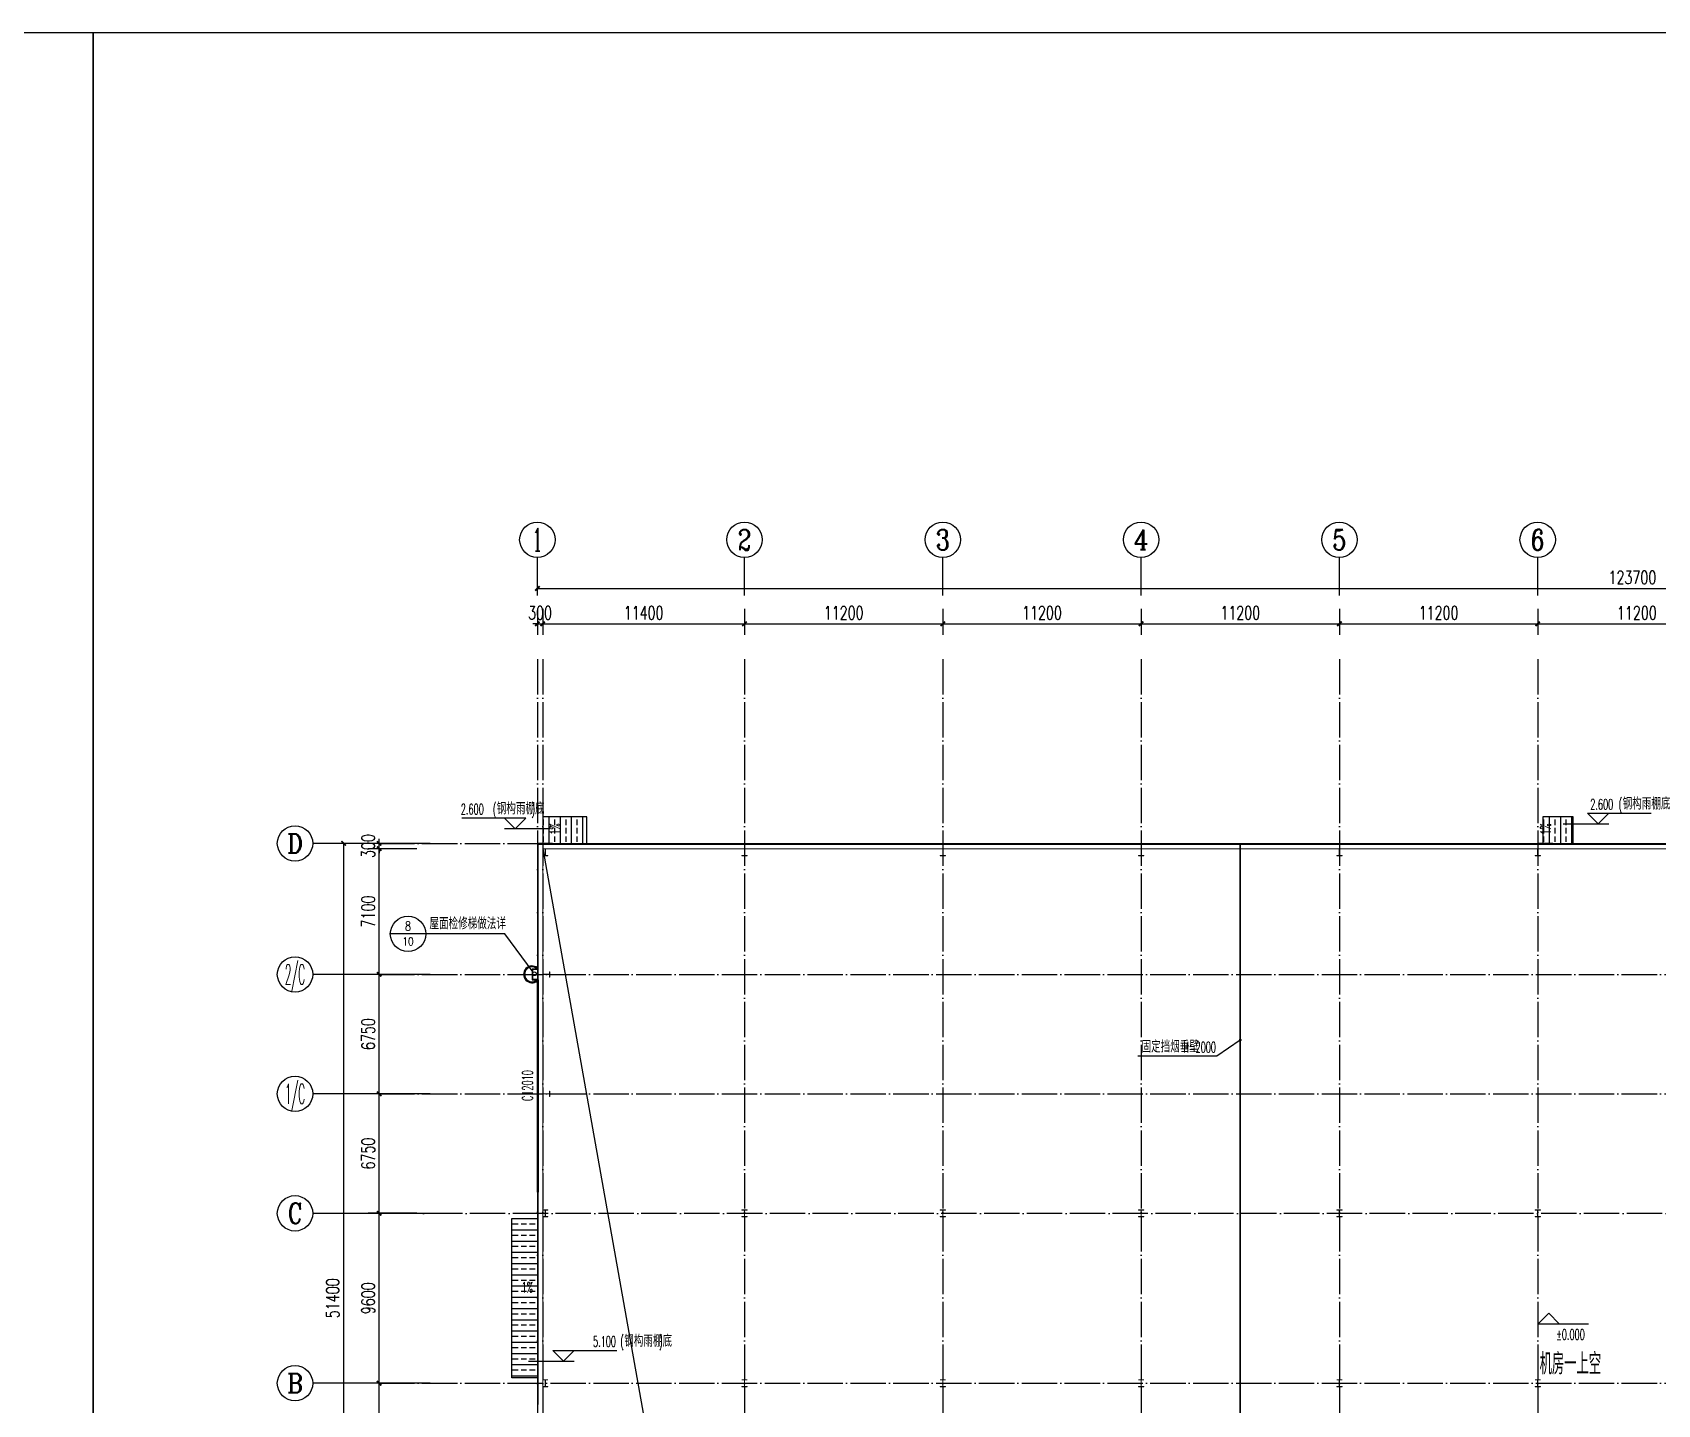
# Model space of a CAD drawing. Extents: x 758840 to 1108724, y -102573 to 143521.
# Drawn here: x 930357 to 1022141, y 66011 to 143521 of the extents above; entities that cross this region are included whole.
import ezdxf
from ezdxf.enums import TextEntityAlignment as Align

# ---------------------------------------------------------------- set-up
doc = ezdxf.new("R2010")
doc.units = 0
doc.header["$LTSCALE"] = 1000
doc.header["$MEASUREMENT"] = 0
for name, pattern in [('CONTINOUS', [0]), ('DASH', [0.35, 0.25, -0.1]), ('DOTE', [2.42, 2, -0.2, 0.02, -0.2])]:
    doc.linetypes.add(name, pattern=pattern)
for name, color, linetype in [('A-楼梯，台阶，坡道', 2, 'Continuous'), ('AXIS', 3, 'Continuous'), ('AXIS_TEXT', 7, 'Continuous'), ('DIM_ELEV', 3, 'Continuous'), ('DIM_IDEN', 3, 'Continuous'), ('DIM_LEAD', 3, 'Continuous'), ('DIM_SYMB', 3, 'Continuous'), ('DOTE', 8, 'DOTE'), ('HANDRAIL', 3, 'Continuous'), ('PUB_HATCH', 8, 'Continuous'), ('PUB_TEXT', 7, 'Continuous'), ('ROOF', 211, 'Continuous'), ('WALL', 6, 'Continuous'), ('WALL-MOVE', 6, 'Continuous'), ('WINDOW', 3, 'Continuous'), ('WINDOW_TEXT', 7, 'Continuous')]:
    doc.layers.add(name, color=color, linetype=linetype)
doc.layers.add('细实线', color=3, linetype='Continuous', lineweight=5)
doc.layers.add('钢柱', color=51, linetype='Continuous', lineweight=13)
doc.styles.add('_TCH_AXIS', font='COMPLEX', dxfattribs={"bigfont": 'GBCBIG'})
doc.styles.add('_TCH_DIM', font='SIMPLEX.shx', dxfattribs={"width": 0.8, "bigfont": 'GBCBIG.shx'})
doc.styles.add('_TCH_DIM_T3', font='SIMPLEX', dxfattribs={"width": 0.705882, "bigfont": 'GBCBIG'})
doc.styles.add('_TCH_LABEL', font='COMPLEX', dxfattribs={"bigfont": 'GBCBIG'})
doc.styles.add('_TCH_WINDOW', font='SIMPLEX.shx', dxfattribs={"width": 0.8, "height": 3.5, "bigfont": 'GBCBIG.shx'})
doc.styles.add('COMPLEX', font='COMPLEX')
doc.dimstyles.new('_TCH_ARCH&&250', dxfattribs={"dimtxt": 743.75, "dimasz": 250, "dimexe": 625, "dimexo": 750, "dimgap": 250, "dimtad": 1, "dimdec": 0, "dimzin": 0, "dimdsep": 46, "dimtxsty": '_TCH_DIM_T3', "dimblk": 'ARCHTICK', "dimcen": 0.09, "dimclrt": 7, "dimazin": 2, "dimtfac": 1, "dimtdec": 0, "dimtix": 1, "dimtmove": 2, "dimatfit": 3, "dimfxl": 1, "dimtolj": 1, "dimtzin": 0, "dimarcsym": 0})

# ---------------------------------------------------------------- blocks, each defined once
blk = doc.blocks.new('_ArchTick')
at = {"color": 0, "linetype": 'ByBlock', "const_width": 0.4}
blk.add_lwpolyline([(-0.5, -0.5), (0.5, 0.5)], dxfattribs=at)
blk = doc.blocks.new('*D590')
at = {"layer": 'AXIS', "color": 0, "lineweight": -2, "transparency": 16777216}
for p, q in [((952074, 97711), (949310, 97711)), ((952074, 97411), (949310, 97411)), ((949935, 97711), (949935, 97961)), ((949935, 97411), (949935, 97711)), ((949935, 97411), (949935, 97161))]:
    blk.add_line(p, q, dxfattribs=at)
at = {"layer": 'Defpoints', "color": 0, "transparency": 16777216}
for p in [(949935, 97711), (952824, 97711), (952824, 97411)]:
    blk.add_point(p, dxfattribs=at)
at = {"layer": 'AXIS', "color": 0, "lineweight": -2, "transparency": 16777216, "xscale": 250, "yscale": 250, "zscale": 250}
for p, rotation in [((949935, 97711), 270), ((949935, 97411), 90)]:
    blk.add_blockref('_ArchTick', p, dxfattribs=dict(at, rotation=rotation))
at = {"layer": 'AXIS', "color": 7, "transparency": 16777216, "insert": (949313, 97561), "char_height": 743.8, "attachment_point": 5, "rotation": 90, "style": '_TCH_DIM_T3'}
blk.add_mtext('\\A1;300', dxfattribs=at)
blk = doc.blocks.new('*D591')
at = {"layer": 'AXIS', "color": 0, "lineweight": -2, "transparency": 16777216}
for p, q in [((952074, 97411), (949310, 97411)), ((949935, 90311), (949935, 97411)), ((952074, 90311), (949310, 90311))]:
    blk.add_line(p, q, dxfattribs=at)
at = {"layer": 'Defpoints', "color": 0, "transparency": 16777216}
for p in [(949935, 97411), (952824, 97411), (952824, 90311)]:
    blk.add_point(p, dxfattribs=at)
at = {"layer": 'AXIS', "color": 0, "lineweight": -2, "transparency": 16777216, "xscale": 250, "yscale": 250, "zscale": 250}
for p, rotation in [((949935, 97411), 90), ((949935, 90311), 270)]:
    blk.add_blockref('_ArchTick', p, dxfattribs=dict(at, rotation=rotation))
at = {"layer": 'AXIS', "color": 7, "transparency": 16777216, "insert": (949313, 93861), "char_height": 743.8, "attachment_point": 5, "rotation": 90, "style": '_TCH_DIM_T3'}
blk.add_mtext('\\A1;7100', dxfattribs=at)
blk = doc.blocks.new('*D592')
at = {"layer": 'AXIS', "color": 0, "lineweight": -2, "transparency": 16777216}
for p, q in [((952074, 90311), (949310, 90311)), ((949935, 83561), (949935, 90311)), ((952074, 83561), (949310, 83561))]:
    blk.add_line(p, q, dxfattribs=at)
at = {"layer": 'Defpoints', "color": 0, "transparency": 16777216}
for p in [(949935, 90311), (952824, 90311), (952824, 83561)]:
    blk.add_point(p, dxfattribs=at)
at = {"layer": 'AXIS', "color": 0, "lineweight": -2, "transparency": 16777216, "xscale": 250, "yscale": 250, "zscale": 250}
for p, rotation in [((949935, 90311), 90), ((949935, 83561), 270)]:
    blk.add_blockref('_ArchTick', p, dxfattribs=dict(at, rotation=rotation))
at = {"layer": 'AXIS', "color": 7, "transparency": 16777216, "insert": (949313, 86936), "char_height": 743.8, "attachment_point": 5, "rotation": 90, "style": '_TCH_DIM_T3'}
blk.add_mtext('\\A1;6750', dxfattribs=at)
blk = doc.blocks.new('*D593')
at = {"layer": 'AXIS', "color": 0, "lineweight": -2, "transparency": 16777216}
for p, q in [((952074, 83561), (949310, 83561)), ((949935, 76811), (949935, 83561)), ((952074, 76811), (949310, 76811))]:
    blk.add_line(p, q, dxfattribs=at)
at = {"layer": 'Defpoints', "color": 0, "transparency": 16777216}
for p in [(949935, 83561), (952824, 83561), (952824, 76811)]:
    blk.add_point(p, dxfattribs=at)
at = {"layer": 'AXIS', "color": 0, "lineweight": -2, "transparency": 16777216, "xscale": 250, "yscale": 250, "zscale": 250}
for p, rotation in [((949935, 83561), 90), ((949935, 76811), 270)]:
    blk.add_blockref('_ArchTick', p, dxfattribs=dict(at, rotation=rotation))
at = {"layer": 'AXIS', "color": 7, "transparency": 16777216, "insert": (949313, 80186), "char_height": 743.8, "attachment_point": 5, "rotation": 90, "style": '_TCH_DIM_T3'}
blk.add_mtext('\\A1;6750', dxfattribs=at)
blk = doc.blocks.new('*D594')
at = {"layer": 'AXIS', "color": 0, "lineweight": -2, "transparency": 16777216}
for p, q in [((952074, 76811), (949310, 76811)), ((949935, 67211), (949935, 76811)), ((952074, 67211), (949310, 67211))]:
    blk.add_line(p, q, dxfattribs=at)
at = {"layer": 'Defpoints', "color": 0, "transparency": 16777216}
for p in [(949935, 76811), (952824, 76811), (952824, 67211)]:
    blk.add_point(p, dxfattribs=at)
at = {"layer": 'AXIS', "color": 0, "lineweight": -2, "transparency": 16777216, "xscale": 250, "yscale": 250, "zscale": 250}
for p, rotation in [((949935, 76811), 90), ((949935, 67211), 270)]:
    blk.add_blockref('_ArchTick', p, dxfattribs=dict(at, rotation=rotation))
at = {"layer": 'AXIS', "color": 7, "transparency": 16777216, "insert": (949313, 72011), "char_height": 743.8, "attachment_point": 5, "rotation": 90, "style": '_TCH_DIM_T3'}
blk.add_mtext('\\A1;9600', dxfattribs=at)
blk = doc.blocks.new('*D595')
at = {"layer": 'AXIS', "color": 0, "lineweight": -2, "transparency": 16777216}
for p, q in [((952074, 67211), (949310, 67211)), ((949935, 60461), (949935, 67211)), ((952074, 60461), (949310, 60461))]:
    blk.add_line(p, q, dxfattribs=at)
at = {"layer": 'Defpoints', "color": 0, "transparency": 16777216}
for p in [(949935, 67211), (952824, 67211), (952824, 60461)]:
    blk.add_point(p, dxfattribs=at)
at = {"layer": 'AXIS', "color": 0, "lineweight": -2, "transparency": 16777216, "xscale": 250, "yscale": 250, "zscale": 250}
for p, rotation in [((949935, 67211), 90), ((949935, 60461), 270)]:
    blk.add_blockref('_ArchTick', p, dxfattribs=dict(at, rotation=rotation))
at = {"layer": 'AXIS', "color": 7, "transparency": 16777216, "insert": (949313, 63836), "char_height": 743.8, "attachment_point": 5, "rotation": 90, "style": '_TCH_DIM_T3'}
blk.add_mtext('\\A1;6750', dxfattribs=at)
blk = doc.blocks.new('*D599')
at = {"layer": 'AXIS', "color": 0, "lineweight": -2, "transparency": 16777216}
for p, q in [((952074, 97711), (947310, 97711)), ((947935, 46311), (947935, 97711)), ((952074, 46311), (947310, 46311))]:
    blk.add_line(p, q, dxfattribs=at)
at = {"layer": 'Defpoints', "color": 0, "transparency": 16777216}
for p in [(947935, 97711), (952824, 97711), (952824, 46311)]:
    blk.add_point(p, dxfattribs=at)
at = {"layer": 'AXIS', "color": 0, "lineweight": -2, "transparency": 16777216, "xscale": 250, "yscale": 250, "zscale": 250}
for p, rotation in [((947935, 97711), 90), ((947935, 46311), 270)]:
    blk.add_blockref('_ArchTick', p, dxfattribs=dict(at, rotation=rotation))
at = {"layer": 'AXIS', "color": 7, "transparency": 16777216, "insert": (947313, 72011), "char_height": 743.8, "attachment_point": 5, "rotation": 90, "style": '_TCH_DIM_T3'}
blk.add_mtext('\\A1;51400', dxfattribs=at)
blk = doc.blocks.new('*D600')
at = {"layer": 'AXIS', "color": 0, "lineweight": -2, "transparency": 16777216}
for p, q in [((958874, 110961), (958874, 109490)), ((959174, 110961), (959174, 109490)), ((958874, 110115), (958624, 110115)), ((958874, 110115), (959174, 110115)), ((959174, 110115), (959424, 110115))]:
    blk.add_line(p, q, dxfattribs=at)
at = {"layer": 'Defpoints', "color": 0, "transparency": 16777216}
for p in [(958874, 111711), (959174, 111711), (959174, 110115)]:
    blk.add_point(p, dxfattribs=at)
at = {"layer": 'AXIS', "color": 0, "lineweight": -2, "transparency": 16777216, "xscale": 250, "yscale": 250, "zscale": 250}
blk.add_blockref('_ArchTick', (958874, 110115), dxfattribs=at)
at = {"layer": 'AXIS', "color": 0, "lineweight": -2, "transparency": 16777216, "xscale": 250, "yscale": 250, "zscale": 250, "rotation": 180}
blk.add_blockref('_ArchTick', (959174, 110115), dxfattribs=at)
at = {"layer": 'AXIS', "color": 7, "transparency": 16777216, "insert": (959024, 110737), "char_height": 743.8, "attachment_point": 5, "style": '_TCH_DIM_T3'}
blk.add_mtext('\\A1;300', dxfattribs=at)
blk = doc.blocks.new('*D601')
at = {"layer": 'AXIS', "color": 0, "lineweight": -2, "transparency": 16777216}
for p, q in [((959174, 110961), (959174, 109490)), ((970574, 110961), (970574, 109490)), ((959174, 110115), (970574, 110115))]:
    blk.add_line(p, q, dxfattribs=at)
at = {"layer": 'Defpoints', "color": 0, "transparency": 16777216}
for p in [(959174, 111711), (970574, 111711), (970574, 110115)]:
    blk.add_point(p, dxfattribs=at)
at = {"layer": 'AXIS', "color": 0, "lineweight": -2, "transparency": 16777216, "xscale": 250, "yscale": 250, "zscale": 250, "rotation": 180}
blk.add_blockref('_ArchTick', (959174, 110115), dxfattribs=at)
at = {"layer": 'AXIS', "color": 0, "lineweight": -2, "transparency": 16777216, "xscale": 250, "yscale": 250, "zscale": 250}
blk.add_blockref('_ArchTick', (970574, 110115), dxfattribs=at)
at = {"layer": 'AXIS', "color": 7, "transparency": 16777216, "insert": (964874, 110737), "char_height": 743.8, "attachment_point": 5, "style": '_TCH_DIM_T3'}
blk.add_mtext('\\A1;11400', dxfattribs=at)
blk = doc.blocks.new('*D602')
at = {"layer": 'AXIS', "color": 0, "lineweight": -2, "transparency": 16777216}
for p, q in [((970574, 110961), (970574, 109490)), ((981774, 110961), (981774, 109490)), ((970574, 110115), (981774, 110115))]:
    blk.add_line(p, q, dxfattribs=at)
at = {"layer": 'Defpoints', "color": 0, "transparency": 16777216}
for p in [(970574, 111711), (981774, 111711), (981774, 110115)]:
    blk.add_point(p, dxfattribs=at)
at = {"layer": 'AXIS', "color": 0, "lineweight": -2, "transparency": 16777216, "xscale": 250, "yscale": 250, "zscale": 250, "rotation": 180}
blk.add_blockref('_ArchTick', (970574, 110115), dxfattribs=at)
at = {"layer": 'AXIS', "color": 0, "lineweight": -2, "transparency": 16777216, "xscale": 250, "yscale": 250, "zscale": 250}
blk.add_blockref('_ArchTick', (981774, 110115), dxfattribs=at)
at = {"layer": 'AXIS', "color": 7, "transparency": 16777216, "insert": (976174, 110737), "char_height": 743.8, "attachment_point": 5, "style": '_TCH_DIM_T3'}
blk.add_mtext('\\A1;11200', dxfattribs=at)
blk = doc.blocks.new('*D603')
at = {"layer": 'AXIS', "color": 0, "lineweight": -2, "transparency": 16777216}
for p, q in [((981774, 110961), (981774, 109490)), ((992974, 110961), (992974, 109490)), ((981774, 110115), (992974, 110115))]:
    blk.add_line(p, q, dxfattribs=at)
at = {"layer": 'Defpoints', "color": 0, "transparency": 16777216}
for p in [(981774, 111711), (992974, 111711), (992974, 110115)]:
    blk.add_point(p, dxfattribs=at)
at = {"layer": 'AXIS', "color": 0, "lineweight": -2, "transparency": 16777216, "xscale": 250, "yscale": 250, "zscale": 250, "rotation": 180}
blk.add_blockref('_ArchTick', (981774, 110115), dxfattribs=at)
at = {"layer": 'AXIS', "color": 0, "lineweight": -2, "transparency": 16777216, "xscale": 250, "yscale": 250, "zscale": 250}
blk.add_blockref('_ArchTick', (992974, 110115), dxfattribs=at)
at = {"layer": 'AXIS', "color": 7, "transparency": 16777216, "insert": (987374, 110737), "char_height": 743.8, "attachment_point": 5, "style": '_TCH_DIM_T3'}
blk.add_mtext('\\A1;11200', dxfattribs=at)
blk = doc.blocks.new('*D604')
at = {"layer": 'AXIS', "color": 0, "lineweight": -2, "transparency": 16777216}
for p, q in [((992974, 110961), (992974, 109490)), ((1004174, 110961), (1004174, 109490)), ((992974, 110115), (1004174, 110115))]:
    blk.add_line(p, q, dxfattribs=at)
at = {"layer": 'Defpoints', "color": 0, "transparency": 16777216}
for p in [(992974, 111711), (1004174, 111711), (1004174, 110115)]:
    blk.add_point(p, dxfattribs=at)
at = {"layer": 'AXIS', "color": 0, "lineweight": -2, "transparency": 16777216, "xscale": 250, "yscale": 250, "zscale": 250, "rotation": 180}
blk.add_blockref('_ArchTick', (992974, 110115), dxfattribs=at)
at = {"layer": 'AXIS', "color": 0, "lineweight": -2, "transparency": 16777216, "xscale": 250, "yscale": 250, "zscale": 250}
blk.add_blockref('_ArchTick', (1004174, 110115), dxfattribs=at)
at = {"layer": 'AXIS', "color": 7, "transparency": 16777216, "insert": (998574, 110737), "char_height": 743.8, "attachment_point": 5, "style": '_TCH_DIM_T3'}
blk.add_mtext('\\A1;11200', dxfattribs=at)
blk = doc.blocks.new('*D605')
at = {"layer": 'AXIS', "color": 0, "lineweight": -2, "transparency": 16777216}
for p, q in [((1004174, 110961), (1004174, 109490)), ((1015374, 110961), (1015374, 109490)), ((1004174, 110115), (1015374, 110115))]:
    blk.add_line(p, q, dxfattribs=at)
at = {"layer": 'Defpoints', "color": 0, "transparency": 16777216}
for p in [(1004174, 111711), (1015374, 111711), (1015374, 110115)]:
    blk.add_point(p, dxfattribs=at)
at = {"layer": 'AXIS', "color": 0, "lineweight": -2, "transparency": 16777216, "xscale": 250, "yscale": 250, "zscale": 250, "rotation": 180}
blk.add_blockref('_ArchTick', (1004174, 110115), dxfattribs=at)
at = {"layer": 'AXIS', "color": 0, "lineweight": -2, "transparency": 16777216, "xscale": 250, "yscale": 250, "zscale": 250}
blk.add_blockref('_ArchTick', (1015374, 110115), dxfattribs=at)
at = {"layer": 'AXIS', "color": 7, "transparency": 16777216, "insert": (1009774, 110737), "char_height": 743.8, "attachment_point": 5, "style": '_TCH_DIM_T3'}
blk.add_mtext('\\A1;11200', dxfattribs=at)
blk = doc.blocks.new('*D606')
at = {"layer": 'AXIS', "color": 0, "lineweight": -2, "transparency": 16777216}
for p, q in [((1015374, 110961), (1015374, 109490)), ((1026574, 110961), (1026574, 109490)), ((1015374, 110115), (1026574, 110115))]:
    blk.add_line(p, q, dxfattribs=at)
at = {"layer": 'Defpoints', "color": 0, "transparency": 16777216}
for p in [(1015374, 111711), (1026574, 111711), (1026574, 110115)]:
    blk.add_point(p, dxfattribs=at)
at = {"layer": 'AXIS', "color": 0, "lineweight": -2, "transparency": 16777216, "xscale": 250, "yscale": 250, "zscale": 250, "rotation": 180}
blk.add_blockref('_ArchTick', (1015374, 110115), dxfattribs=at)
at = {"layer": 'AXIS', "color": 0, "lineweight": -2, "transparency": 16777216, "xscale": 250, "yscale": 250, "zscale": 250}
blk.add_blockref('_ArchTick', (1026574, 110115), dxfattribs=at)
at = {"layer": 'AXIS', "color": 7, "transparency": 16777216, "insert": (1020974, 110737), "char_height": 743.8, "attachment_point": 5, "style": '_TCH_DIM_T3'}
blk.add_mtext('\\A1;11200', dxfattribs=at)
blk = doc.blocks.new('*D612')
at = {"layer": 'AXIS', "color": 0, "lineweight": -2, "transparency": 16777216}
for p, q in [((958874, 112461), (958874, 112740)), ((958874, 112115), (1082574, 112115)), ((1082574, 112461), (1082574, 112740))]:
    blk.add_line(p, q, dxfattribs=at)
at = {"layer": 'Defpoints', "color": 0, "transparency": 16777216}
for p in [(1082574, 112115), (958874, 111711), (1082574, 111711)]:
    blk.add_point(p, dxfattribs=at)
at = {"layer": 'AXIS', "color": 0, "lineweight": -2, "transparency": 16777216, "xscale": 250, "yscale": 250, "zscale": 250, "rotation": 180}
blk.add_blockref('_ArchTick', (958874, 112115), dxfattribs=at)
at = {"layer": 'AXIS', "color": 0, "lineweight": -2, "transparency": 16777216, "xscale": 250, "yscale": 250, "zscale": 250}
blk.add_blockref('_ArchTick', (1082574, 112115), dxfattribs=at)
at = {"layer": 'AXIS', "color": 7, "transparency": 16777216, "insert": (1020724, 112737), "char_height": 743.8, "attachment_point": 5, "style": '_TCH_DIM_T3'}
blk.add_mtext('\\A1;123700', dxfattribs=at)
blk = doc.blocks.new('_AXISO')
blk.add_circle((0, 0), 0.5)
at = {"layer": 'AXIS_TEXT', "style": 'COMPLEX', "width": 1.041667}
blk.add_attdef('A', text='', height=0.56, dxfattribs=at).set_placement((-0.25, -0.28), (0.25, -0.28), align=Align.FIT)
blk = doc.blocks.new('$WINLIB2D$00000001')
at = {"color": 0}
for points in [[(-0.5, 0.5), (-0.5, -0.5)], [(-0.5, 0.5), (0.5, 0.5)], [(0.5, -0.5), (0.5, 0.5)], [(0.5, 0.1667), (-0.5, 0.1667)], [(0.5, -0.1667), (-0.5, -0.1667)], [(-0.5, -0.5), (0.5, -0.5)]]:
    blk.add_lwpolyline(points, dxfattribs=at)

msp = doc.modelspace()

# ---------------------------------------------------------------- hatches: boundary and pattern name
at = {"layer": 'PUB_HATCH', "ltscale": 5}
h = msp.add_hatch(dxfattribs=at)
h.set_pattern_fill('ANSI33', color=256, scale=200, angle=45)
h.set_pattern_definition([(90, (188012.96, 308926), (-635, 6e-14), []), (90, (188330.46, 309243.5), (-635, 6e-14), [317.5, -158.75])])
h.paths.add_polyline_path([(959173.53, 99210.69), (959173.53, 97710.69), (961673.53, 97710.69), (961673.53, 99210.69)])
h = msp.add_hatch(dxfattribs=at)
h.set_pattern_fill('ANSI33', color=256, scale=200, angle=45)
h.set_pattern_definition([(90, (244512.96, 308926), (-635, 6e-14), []), (90, (244830.46, 309243.5), (-635, 6e-14), [317.5, -158.75])])
h.paths.add_polyline_path([(1017373.53, 97710.69), (1015673.53, 97710.69), (1015673.53, 99210.69), (1017373.53, 99210.69)])
h = msp.add_hatch(dxfattribs=at)
h.set_pattern_fill('ANSI33', color=256, scale=200, angle=135)
h.set_pattern_definition([(180, (188012.96, 308926), (-6e-14, -635), []), (180, (187695.46, 309243.5), (-6e-14, -635), [317.5, -158.75])])
h.paths.add_polyline_path([(957423.53, 67510.69), (958873.53, 67510.69), (958873.53, 76510.69), (957423.53, 76510.69)])

# ---------------------------------------------------------------- linework, layer by layer
at = {"ltscale": 5}
for points in [[(758839.58, 143520.74), (933781.96, 143520.74), (933781.96, 9712.17), (758839.58, 9712.17)], [(933781.96, 143520.74), (1108724.34, 143520.74), (1108724.34, 9712.17), (933781.96, 9712.17)]]:
    msp.add_lwpolyline(points, close=True, dxfattribs=at)
at = {"layer": 'A-楼梯，台阶，坡道', "color": 2}
for points in [[(958873.53, 90610.69), (958573.53, 90610.69), (958573.53, 90010.69), (958873.53, 90010.69)], [(958873.53, 90580.69), (958603.53, 90580.69), (958603.53, 90040.69), (958873.53, 90040.69)]]:
    msp.add_lwpolyline(points, dxfattribs=at)
for radius, start, end in [(474.26, 50.7608265, 309.2391735), (424.26, 45, 315)]:
    msp.add_arc((958573.53, 90310.69), radius, start, end, dxfattribs=at)
at = {"layer": 'AXIS'}
for p, q in [((958873.53, 111710.69), (958873.53, 113865.11)), ((970573.53, 111710.69), (970573.53, 113865.11)), ((981773.53, 111710.69), (981773.53, 113865.11)), ((992973.53, 111710.69), (992973.53, 113865.11)), ((1004173.53, 111710.69), (1004173.53, 113865.11)), ((1015373.53, 111710.69), (1015373.53, 113865.11)), ((952823.53, 97710.69), (946185.18, 97710.69)), ((952823.53, 90310.69), (946185.18, 90310.69)), ((952823.53, 83560.69), (946185.18, 83560.69)), ((952823.53, 76810.69), (946185.18, 76810.69)), ((952823.53, 67210.69), (946185.18, 67210.69))]:
    msp.add_line(p, q, dxfattribs=at)
msp.add_lwpolyline([(959173.53, 97396.69), (966544.91, 55991.24), (1071411.54, 46610.69)], dxfattribs=at)
at = {"layer": 'DIM_ELEV'}
for p, q in [((958217.72, 99135.6), (954610.47, 99135.6)), ((957617.72, 98535.6), (957017.72, 99135.6)), ((957617.72, 98535.6), (958217.72, 99135.6)), ((1018784.55, 98811.9), (1018184.55, 99411.9)), ((1018184.55, 99411.9), (1021791.8, 99411.9)), ((1018784.55, 98811.9), (1019384.55, 99411.9)), ((959593.43, 98535.6), (957017.72, 98535.6)), ((1016808.85, 98811.9), (1019384.55, 98811.9)), ((1015996.08, 71175.55), (1015396.08, 70575.55)), ((1015996.08, 71175.55), (1016596.08, 70575.55)), ((1015396.08, 70575.55), (1018240.88, 70575.55)), ((960351.44, 68459.53), (959751.44, 69059.53)), ((959751.44, 69059.53), (963358.69, 69059.53)), ((960351.44, 68459.53), (960951.44, 69059.53)), ((958375.73, 68459.53), (960951.44, 68459.53))]:
    msp.add_line(p, q, dxfattribs=at)
at = {"layer": 'DIM_IDEN'}
for p, q in [((952568.04, 92595.86), (950568.04, 92595.86)), ((957043.46, 92595.86), (952568.04, 92595.86)), ((958640.15, 90431.18), (957043.46, 92595.86))]:
    msp.add_line(p, q, dxfattribs=at)
for centre, radius in [((951568.04, 92595.86), 1000), ((958703.46, 90345.36), 106.65)]:
    msp.add_circle(centre, radius, dxfattribs=at)
at = {"layer": 'DIM_LEAD', "linetype": 'CONTINOUS'}
for p, q in [((998573.53, 86599.42), (997252.03, 85685.46)), ((997252.03, 85685.46), (992790.21, 85685.46))]:
    msp.add_line(p, q, dxfattribs=at)
at = {"layer": 'DIM_LEAD', "linetype": 'CONTINOUS', "const_width": 80}
msp.add_lwpolyline([(998606.43, 86622.17, 1), (998540.64, 86576.67, 1)], format="xyb", close=True, dxfattribs=at)
at = {"layer": 'DIM_SYMB'}
for points in [[(960373.53, 97791.54, 0, 0, 0), (960373.53, 98573.2, 160, 0, 0), (960373.53, 99173.2, 0, 0, 0)], [(1016328.1, 97791.54, 0, 0, 0), (1016328.1, 98573.2, 160, 0, 0), (1016328.1, 99173.2, 0, 0, 0)], [(958766.66, 72125.56, 0, 0, 0), (958341.65, 72125.56, 160, 0, 0), (957741.65, 72125.56, 0, 0, 0)]]:
    msp.add_lwpolyline(points, format="xyseb", dxfattribs=at)
at = {"layer": 'DOTE'}
for p, q in [((958873.53, 108115.11), (958873.53, 37310.69)), ((959173.53, 108115.11), (959173.53, 37310.69)), ((970573.53, 108115.11), (970573.53, 37310.69)), ((981773.53, 108115.11), (981773.53, 37310.69)), ((992973.53, 108115.11), (992973.53, 37310.69)), ((1004173.53, 108115.11), (1004173.53, 37310.69)), ((1015373.53, 108115.11), (1015373.53, 37310.69)), ((949935.18, 97710.69), (1082773.53, 97710.69)), ((949935.18, 90310.69), (1092581.4, 90310.69)), ((949935.18, 83560.69), (1092581.4, 83560.69)), ((1092581.4, 76810.69), (949935.18, 76810.69)), ((949935.18, 67210.69), (1092581.4, 67210.69))]:
    msp.add_line(p, q, dxfattribs=at)
at = {"layer": 'HANDRAIL'}
for p, q in [((958903.53, 97710.69), (958963.53, 97710.69)), ((961783.53, 97710.69), (961843.53, 97710.69)), ((1015403.53, 97710.69), (1015463.53, 97710.69)), ((1017483.53, 97710.69), (1017543.53, 97710.69))]:
    msp.add_line(p, q, dxfattribs=at)
at = {"layer": 'ROOF'}
for points in [[(961673.53, 97710.69), (961673.53, 99210.69), (959173.53, 99210.69), (959173.53, 97710.69)], [(1017373.53, 97710.69), (1017373.53, 99210.69), (1015673.53, 99210.69), (1015673.53, 97710.69)], [(958873.53, 67510.69), (957423.53, 67510.69), (957423.53, 76510.69), (958873.53, 76510.69)]]:
    msp.add_lwpolyline(points, dxfattribs=at)
at = {"layer": 'WALL'}
for p, q in [((959723.53, 97710.69), (958873.53, 97710.69)), ((958873.53, 97710.69), (1071373.53, 97710.69)), ((958873.53, 97710.69), (958873.53, 97660.69)), ((958873.53, 97660.69), (1071373.53, 97660.69)), ((1016223.53, 97710.69), (1015373.53, 97710.69))]:
    msp.add_line(p, q, dxfattribs=at)
at = {"layer": 'WALL-MOVE'}
for p, q in [((958873.53, 97660.69), (958873.53, 90010.69)), ((958923.53, 90010.69), (958923.53, 97660.69)), ((958873.53, 90010.69), (958923.53, 90010.69)), ((958873.53, 78010.69), (958873.53, 66010.69)), ((958923.53, 78010.69), (958873.53, 78010.69)), ((958923.53, 66010.69), (958923.53, 78010.69)), ((958873.53, 66010.69), (958923.53, 66010.69))]:
    msp.add_line(p, q, dxfattribs=at)
at = {"layer": '细实线', "ltscale": 5}
for points in [[(959173.53, 76810.69), (959173.53, 97410.69), (1071411.54, 97410.69)], [(1071411.54, 97410.69), (959173.53, 97410.69), (959173.53, 46610.69), (1071411.54, 46610.69)]]:
    msp.add_lwpolyline(points, dxfattribs=at)
at = {"layer": '细实线', "linetype": 'DASH', "ltscale": 3, "const_width": 100}
msp.add_lwpolyline([(998573.53, 46360.69), (998573.53, 97660.69)], dxfattribs=at)
at = {"layer": '钢柱'}
for points in [[(959328.53, 97024.69), (959473.53, 97024.69), (959473.53, 97010.69), (959173.53, 97010.69), (959173.53, 97024.69), (959318.53, 97024.69), (959318.53, 97396.69), (959173.53, 97396.69), (959173.53, 97410.69), (959473.53, 97410.69), (959473.53, 97396.69), (959328.53, 97396.69), (959328.53, 97024.69)], [(970578.54, 97024.69), (970723.54, 97024.69), (970723.54, 97010.69), (970423.54, 97010.69), (970423.54, 97024.69), (970568.54, 97024.69), (970568.54, 97396.69), (970423.54, 97396.69), (970423.54, 97410.69), (970723.54, 97410.69), (970723.54, 97396.69), (970578.54, 97396.69), (970578.54, 97024.69)], [(981778.54, 97024.69), (981923.54, 97024.69), (981923.54, 97010.69), (981623.54, 97010.69), (981623.54, 97024.69), (981768.54, 97024.69), (981768.54, 97396.69), (981623.54, 97396.69), (981623.54, 97410.69), (981923.54, 97410.69), (981923.54, 97396.69), (981778.54, 97396.69), (981778.54, 97024.69)], [(992978.54, 97024.69), (993123.54, 97024.69), (993123.54, 97010.69), (992823.54, 97010.69), (992823.54, 97024.69), (992968.54, 97024.69), (992968.54, 97396.69), (992823.54, 97396.69), (992823.54, 97410.69), (993123.54, 97410.69), (993123.54, 97396.69), (992978.54, 97396.69), (992978.54, 97024.69)], [(1004178.54, 97024.69), (1004323.54, 97024.69), (1004323.54, 97010.69), (1004023.54, 97010.69), (1004023.54, 97024.69), (1004168.54, 97024.69), (1004168.54, 97396.69), (1004023.54, 97396.69), (1004023.54, 97410.69), (1004323.54, 97410.69), (1004323.54, 97396.69), (1004178.54, 97396.69), (1004178.54, 97024.69)], [(1015378.54, 97024.69), (1015523.54, 97024.69), (1015523.54, 97010.69), (1015223.54, 97010.69), (1015223.54, 97024.69), (1015368.54, 97024.69), (1015368.54, 97396.69), (1015223.54, 97396.69), (1015223.54, 97410.69), (1015523.54, 97410.69), (1015523.54, 97396.69), (1015378.54, 97396.69), (1015378.54, 97024.69)], [(959559.54, 90315.69), (959559.54, 90460.69), (959573.54, 90460.69), (959573.54, 90160.69), (959559.54, 90160.69), (959559.54, 90305.69), (959187.54, 90305.69), (959187.54, 90160.69), (959173.54, 90160.69), (959173.54, 90460.69), (959187.54, 90460.69), (959187.54, 90315.69), (959559.54, 90315.69)], [(959559.54, 83565.69), (959559.54, 83710.69), (959573.54, 83710.69), (959573.54, 83410.69), (959559.54, 83410.69), (959559.54, 83555.69), (959187.54, 83555.69), (959187.54, 83410.69), (959173.54, 83410.69), (959173.54, 83710.69), (959187.54, 83710.69), (959187.54, 83565.69), (959559.54, 83565.69)], [(959328.53, 76624.69), (959473.53, 76624.69), (959473.53, 76610.69), (959173.53, 76610.69), (959173.53, 76624.69), (959318.53, 76624.69), (959318.53, 76996.69), (959173.53, 76996.69), (959173.53, 77010.69), (959473.53, 77010.69), (959473.53, 76996.69), (959328.53, 76996.69), (959328.53, 76624.69)], [(970578.54, 76624.69), (970723.54, 76624.69), (970723.54, 76610.69), (970423.54, 76610.69), (970423.54, 76624.69), (970568.54, 76624.69), (970568.54, 76996.69), (970423.54, 76996.69), (970423.54, 77010.69), (970723.54, 77010.69), (970723.54, 76996.69), (970578.54, 76996.69), (970578.54, 76624.69)], [(981778.54, 76624.69), (981923.54, 76624.69), (981923.54, 76610.69), (981623.54, 76610.69), (981623.54, 76624.69), (981768.54, 76624.69), (981768.54, 76996.69), (981623.54, 76996.69), (981623.54, 77010.69), (981923.54, 77010.69), (981923.54, 76996.69), (981778.54, 76996.69), (981778.54, 76624.69)], [(992978.54, 76624.69), (993123.54, 76624.69), (993123.54, 76610.69), (992823.54, 76610.69), (992823.54, 76624.69), (992968.54, 76624.69), (992968.54, 76996.69), (992823.54, 76996.69), (992823.54, 77010.69), (993123.54, 77010.69), (993123.54, 76996.69), (992978.54, 76996.69), (992978.54, 76624.69)], [(1004178.54, 76624.69), (1004323.54, 76624.69), (1004323.54, 76610.69), (1004023.54, 76610.69), (1004023.54, 76624.69), (1004168.54, 76624.69), (1004168.54, 76996.69), (1004023.54, 76996.69), (1004023.54, 77010.69), (1004323.54, 77010.69), (1004323.54, 76996.69), (1004178.54, 76996.69), (1004178.54, 76624.69)], [(1015378.54, 76624.69), (1015523.54, 76624.69), (1015523.54, 76610.69), (1015223.54, 76610.69), (1015223.54, 76624.69), (1015368.54, 76624.69), (1015368.54, 76996.69), (1015223.54, 76996.69), (1015223.54, 77010.69), (1015523.54, 77010.69), (1015523.54, 76996.69), (1015378.54, 76996.69), (1015378.54, 76624.69)], [(959328.53, 67024.69), (959473.53, 67024.69), (959473.53, 67010.69), (959173.53, 67010.69), (959173.53, 67024.69), (959318.53, 67024.69), (959318.53, 67396.69), (959173.53, 67396.69), (959173.53, 67410.69), (959473.53, 67410.69), (959473.53, 67396.69), (959328.53, 67396.69), (959328.53, 67024.69)], [(970578.54, 67024.69), (970723.54, 67024.69), (970723.54, 67010.69), (970423.54, 67010.69), (970423.54, 67024.69), (970568.54, 67024.69), (970568.54, 67396.69), (970423.54, 67396.69), (970423.54, 67410.69), (970723.54, 67410.69), (970723.54, 67396.69), (970578.54, 67396.69), (970578.54, 67024.69)], [(981778.54, 67024.69), (981923.54, 67024.69), (981923.54, 67010.69), (981623.54, 67010.69), (981623.54, 67024.69), (981768.54, 67024.69), (981768.54, 67396.69), (981623.54, 67396.69), (981623.54, 67410.69), (981923.54, 67410.69), (981923.54, 67396.69), (981778.54, 67396.69), (981778.54, 67024.69)], [(992978.54, 67024.69), (993123.54, 67024.69), (993123.54, 67010.69), (992823.54, 67010.69), (992823.54, 67024.69), (992968.54, 67024.69), (992968.54, 67396.69), (992823.54, 67396.69), (992823.54, 67410.69), (993123.54, 67410.69), (993123.54, 67396.69), (992978.54, 67396.69), (992978.54, 67024.69)], [(1004178.54, 67024.69), (1004323.54, 67024.69), (1004323.54, 67010.69), (1004023.54, 67010.69), (1004023.54, 67024.69), (1004168.54, 67024.69), (1004168.54, 67396.69), (1004023.54, 67396.69), (1004023.54, 67410.69), (1004323.54, 67410.69), (1004323.54, 67396.69), (1004178.54, 67396.69), (1004178.54, 67024.69)], [(1015378.54, 67024.69), (1015523.54, 67024.69), (1015523.54, 67010.69), (1015223.54, 67010.69), (1015223.54, 67024.69), (1015368.54, 67024.69), (1015368.54, 67396.69), (1015223.54, 67396.69), (1015223.54, 67410.69), (1015523.54, 67410.69), (1015523.54, 67396.69), (1015378.54, 67396.69), (1015378.54, 67024.69)]]:
    msp.add_lwpolyline(points, dxfattribs=at)

# ---------------------------------------------------------------- block references
at = {"layer": 'AXIS'}
ref = msp.add_blockref('_AXISO', (958873.53, 114865.11), dxfattribs=dict(at, xscale=2000, yscale=2000, zscale=2000))
ref.add_attrib('A', '1', dxfattribs={"layer": 'AXIS_TEXT', "ltscale": 5, "height": 1286.8, "style": '_TCH_AXIS'}).set_placement((958597.79, 114221.7), (959149.28, 114221.7), align=Align.FIT)
ref = msp.add_blockref('_AXISO', (970573.53, 114865.11), dxfattribs=dict(at, xscale=2000, yscale=2000, zscale=2000))
ref.add_attrib('A', '2', dxfattribs={"layer": 'AXIS_TEXT', "ltscale": 5, "height": 1164.87, "style": '_TCH_AXIS'}).set_placement((970185.24, 114282.67), (970961.83, 114282.67), align=Align.FIT)
ref = msp.add_blockref('_AXISO', (981773.53, 114865.11), dxfattribs=dict(at, xscale=2000, yscale=2000, zscale=2000))
ref.add_attrib('A', '3', dxfattribs={"layer": 'AXIS_TEXT', "ltscale": 5, "height": 1164.87, "style": '_TCH_AXIS'}).set_placement((981385.24, 114282.67), (982161.83, 114282.67), align=Align.FIT)
ref = msp.add_blockref('_AXISO', (992973.53, 114865.11), dxfattribs=dict(at, xscale=2000, yscale=2000, zscale=2000))
ref.add_attrib('A', '4', dxfattribs={"layer": 'AXIS_TEXT', "ltscale": 5, "height": 1113.6, "style": '_TCH_AXIS'}).set_placement((992549.3, 114308.3), (993397.77, 114308.3), align=Align.FIT)
ref = msp.add_blockref('_AXISO', (1004173.53, 114865.11), dxfattribs=dict(at, xscale=2000, yscale=2000, zscale=2000))
ref.add_attrib('A', '5', dxfattribs={"layer": 'AXIS_TEXT', "ltscale": 5, "height": 1164.87, "style": '_TCH_AXIS'}).set_placement((1003785.24, 114282.67), (1004561.83, 114282.67), align=Align.FIT)
ref = msp.add_blockref('_AXISO', (1015373.53, 114865.11), dxfattribs=dict(at, xscale=2000, yscale=2000, zscale=2000))
ref.add_attrib('A', '6', dxfattribs={"layer": 'AXIS_TEXT', "ltscale": 5, "height": 1164.87, "style": '_TCH_AXIS'}).set_placement((1014985.24, 114282.67), (1015761.83, 114282.67), align=Align.FIT)
ref = msp.add_blockref('_AXISO', (945185.18, 97710.69), dxfattribs=dict(at, xscale=2000, yscale=2000, zscale=2000))
ref.add_attrib('A', 'D', dxfattribs={"layer": 'AXIS_TEXT', "ltscale": 5, "height": 1088.14, "style": '_TCH_AXIS'}).set_placement((944744.74, 97166.62), (945625.62, 97166.62), align=Align.FIT)
ref = msp.add_blockref('_AXISO', (945185.18, 90310.69), dxfattribs=dict(at, xscale=2000, yscale=2000, zscale=2000))
ref.add_attrib('A', '2/C', dxfattribs={"layer": 'AXIS_TEXT', "ltscale": 5, "height": 1131.371, "style": '_TCH_AXIS', "width": 0.368421}).set_placement((944619.49, 89745), (945750.87, 89745), align=Align.FIT)
ref = msp.add_blockref('_AXISO', (945185.18, 83560.69), dxfattribs=dict(at, xscale=2000, yscale=2000, zscale=2000))
ref.add_attrib('A', '1/C', dxfattribs={"layer": 'AXIS_TEXT', "ltscale": 5, "height": 1131.371, "style": '_TCH_AXIS', "width": 0.403846}).set_placement((944619.49, 82995), (945750.87, 82995), align=Align.FIT)
ref = msp.add_blockref('_AXISO', (945185.18, 76810.69), dxfattribs=dict(at, xscale=2000, yscale=2000, zscale=2000))
ref.add_attrib('A', 'C', dxfattribs={"layer": 'AXIS_TEXT', "ltscale": 5, "height": 1139.23, "style": '_TCH_AXIS'}).set_placement((944778.31, 76241.08), (945592.05, 76241.08), align=Align.FIT)
ref = msp.add_blockref('_AXISO', (945185.18, 67210.69), dxfattribs=dict(at, xscale=2000, yscale=2000, zscale=2000))
ref.add_attrib('A', 'B', dxfattribs={"layer": 'AXIS_TEXT', "ltscale": 5, "height": 1088.14, "style": '_TCH_AXIS'}).set_placement((944744.74, 66666.62), (945625.62, 66666.62), align=Align.FIT)
at = {"layer": 'WINDOW'}
ref = msp.add_blockref('$WINLIB2D$00000001', (958898.53, 84010.69), dxfattribs=dict(at, xscale=12000, yscale=50, zscale=12000, rotation=270))
ref.add_attrib('A', 'C12010', (958612.92, 83154.69), dxfattribs={"layer": 'WINDOW_TEXT', "ltscale": 5, "height": 595, "rotation": 90, "style": '_TCH_WINDOW', "width": 0.564706})

# ---------------------------------------------------------------- texts
at = {"layer": 'PUB_TEXT', "style": '_TCH_DIM'}
for s, height, width, p in [('(', 595, 0.564706, (956356.07, 99345.6)), ('钢构雨棚底', 675.177, 0.8, (956580.07, 99345.6)), (')', 595, 0.564706, (958546.03, 99345.6)), ('2.600', 595, 0.564706, (1018344.61, 99621.9)), ('(', 595, 0.564706, (1019948.61, 99621.9)), ('钢构雨棚底', 675.177, 0.8, (1020172.61, 99621.9)), ('2.600', 595, 0.564706, (954550.47, 99345.6)), ('屋面检修梯做法详', 675.177, 0.8, (952778.04, 92850.54)), ('1%', 595, 0.564706, (957982.16, 72335.56)), ('5.100', 595, 0.564706, (962018.69, 69269.53)), ('(', 595, 0.564706, (963558.69, 69269.53)), ('钢构雨棚底', 675.177, 0.8, (963782.69, 69269.53)), (')', 595, 0.564706, (965748.64, 69269.53)), ('%%P0.000', 595, 0.564706, (1016420.88, 69665.55)), ('机房一上空', 1205.674, 0.8, (1015483.56, 67707.56))]:
    msp.add_text(s, height=height, dxfattribs=dict(at, width=width)).set_placement(p)
at = {"layer": 'PUB_TEXT', "style": '_TCH_DIM', "width": 0.564706}
for p in [(960163.53, 98210.37), (1016118.1, 98210.37)]:
    msp.add_text('1%', height=595, rotation=90, dxfattribs=at).set_placement(p)
at = {"layer": 'PUB_TEXT', "style": '_TCH_LABEL'}
for s, height, p, p2 in [('8', 522.01, (951394.03, 92780.95), (951742.04, 92780.95)), ('10', 461.982, (951249.05, 91939.57), (951887.02, 91939.57))]:
    msp.add_text(s, height=height, dxfattribs=at).set_placement(p, p2, align=Align.FIT)
at = {"layer": 'PUB_TEXT', "linetype": 'CONTINOUS', "style": '_TCH_DIM'}
for s, height, width, p in [('固定挡烟垂壁', 675.177, 0.8, (993000.21, 85895.46)), ('H=2000', 595, 0.564706, (995359.36, 85895.46))]:
    msp.add_text(s, height=height, dxfattribs=dict(at, width=width)).set_placement(p)

# ---------------------------------------------------------------- dimensions: what is measured, and where the dimension line sits
at = {"layer": 'AXIS'}
for p1, p2, distance, picture, middle in [((958873.53, 111710.69), (1082573.53, 111710.69), 404.42, '*D612', (1020723.53, 112736.98)), ((958873.53, 111710.69), (959173.53, 111710.69), -1595.58, '*D600', (959023.53, 110736.98)), ((959173.53, 111710.69), (970573.53, 111710.69), -1595.58, '*D601', (964873.53, 110736.98)), ((970573.53, 111710.69), (981773.53, 111710.69), -1595.58, '*D602', (976173.53, 110736.98)), ((981773.53, 111710.69), (992973.53, 111710.69), -1595.58, '*D603', (987373.53, 110736.98)), ((992973.53, 111710.69), (1004173.53, 111710.69), -1595.58, '*D604', (998573.53, 110736.98)), ((1004173.53, 111710.69), (1015373.53, 111710.69), -1595.58, '*D605', (1009773.53, 110736.98)), ((1015373.53, 111710.69), (1026573.53, 111710.69), -1595.58, '*D606', (1020973.53, 110736.98)), ((952823.53, 97410.69), (952823.53, 97710.69), 2888.35, '*D590', (949313.31, 97560.69)), ((952823.53, 46310.69), (952823.53, 97710.69), 4888.35, '*D599', (947313.31, 72010.69)), ((952823.53, 90310.69), (952823.53, 97410.69), 2888.35, '*D591', (949313.31, 93860.69)), ((952823.53, 83560.69), (952823.53, 90310.69), 2888.35, '*D592', (949313.31, 86935.69)), ((952823.53, 76810.69), (952823.53, 83560.69), 2888.35, '*D593', (949313.31, 80185.69)), ((952823.53, 67210.69), (952823.53, 76810.69), 2888.35, '*D594', (949313.31, 72010.69)), ((952823.53, 60460.69), (952823.53, 67210.69), 2888.35, '*D595', (949313.31, 63835.69))]:
    dim = msp.add_aligned_dim(p1=p1, p2=p2, distance=distance, dimstyle='_TCH_ARCH&&250', dxfattribs=at)
    dim.commit()
    dim.dimension.update_dxf_attribs({"geometry": picture, "text_midpoint": middle})

doc.saveas('drawing.dxf')
